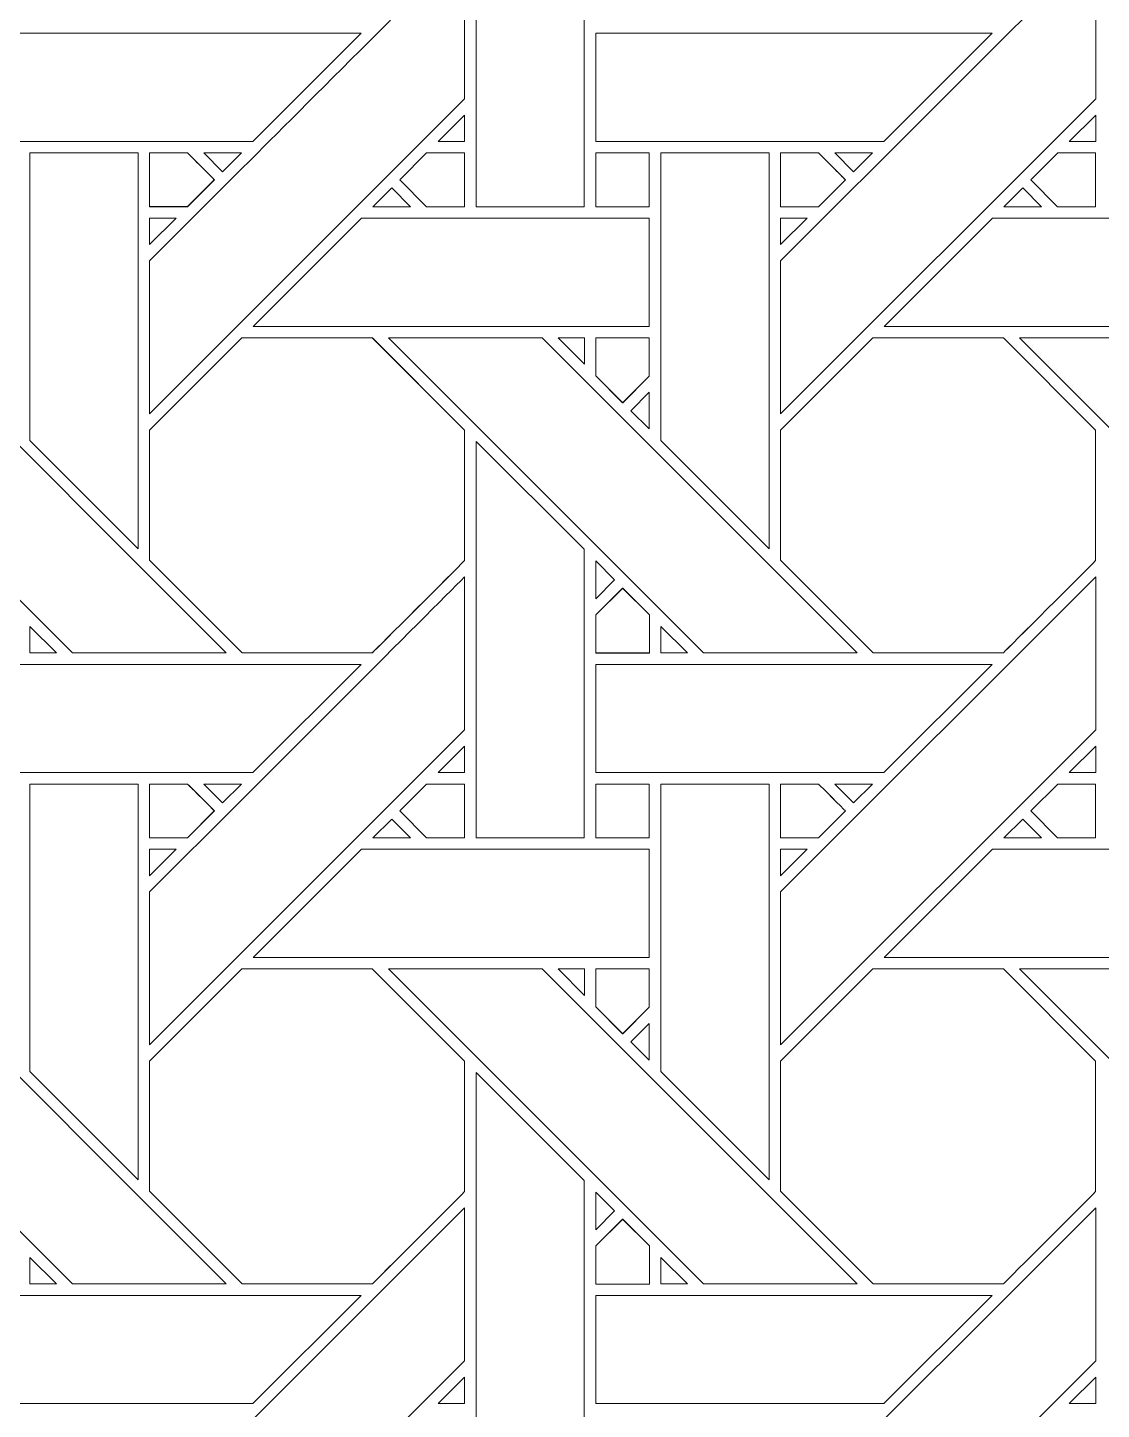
# Model space of a CAD drawing. Header units: inches. Extents: x 2.4 to 22.4, y -0.9 to 19.1.
# Drawn here: x 4.847 to 6.462, y 10.093 to 12.17 of the extents above; entities that cross this region are included whole.
import ezdxf

# ---------------------------------------------------------------- set-up
doc = ezdxf.new("R2010")
doc.units = ezdxf.units.IN
doc.header["$MEASUREMENT"] = 0
doc.layers.add('Design', color=7, linetype='Continuous', lineweight=0)

msp = doc.modelspace()

# ---------------------------------------------------------------- linework, layer by layer
at = {"layer": 'Design'}
for points, knots in [([(12.3829, 19.0948), (6.86, 19.0948), (2.3829, 14.6176), (2.3829, 9.0948), (2.3829, 3.5719), (6.86, -0.9052), (12.3829, -0.9052), (17.9057, -0.9052), (22.3829, 3.5719), (22.3829, 9.0948), (22.3829, 14.6176), (17.9057, 19.0948), (12.3829, 19.0948)], [0, 0, 0, 0, 1, 1, 1, 2, 2, 2, 3, 3, 3, 4, 4, 4, 4]), ([(12.3829, 17.972), (7.4801, 17.972), (3.5056, 13.9975), (3.5056, 9.0948), (3.5056, 4.192), (7.4801, 0.2175), (12.3829, 0.2175), (17.2856, 0.2175), (21.2601, 4.192), (21.2601, 9.0948), (21.2601, 13.9975), (17.2856, 17.972), (12.3829, 17.972)], [0, 0, 0, 0, 1, 1, 1, 2, 2, 2, 3, 3, 3, 4, 4, 4, 4]), ([(5.6841, 12.3343), (5.6841, 12.3343), (5.6841, 11.9006), (5.6841, 11.9006), (5.6841, 11.9006), (5.5214, 11.9006), (5.5214, 11.9006), (5.5214, 11.9006), (5.5214, 12.4964), (5.5214, 12.4964), (5.5214, 12.4964), (5.6841, 12.3343), (5.6841, 12.3343)], [0, 0, 0, 0, 1, 1, 1, 2, 2, 2, 3, 3, 3, 4, 4, 4, 4]), ([(5.1668, 11.9555), (5.2162, 12.0046), (5.4488, 12.2374), (5.5042, 12.2929), (5.5042, 12.2929), (5.5042, 12.0628), (5.5042, 12.0628), (5.5042, 12.0628), (5.0306, 11.5892), (5.0306, 11.5892), (5.0306, 11.5892), (5.0306, 11.8193), (5.0306, 11.8193), (5.0306, 11.8193), (5.1668, 11.9555), (5.1668, 11.9555)], [0, 0, 0, 0, 1, 1, 1, 2, 2, 2, 3, 3, 3, 4, 4, 4, 5, 5, 5, 5]), ([(5.9793, 11.8193), (5.9793, 11.8193), (6.453, 12.2929), (6.453, 12.2929), (6.453, 12.2929), (6.453, 12.0628), (6.453, 12.0628), (6.453, 12.0628), (5.9793, 11.5892), (5.9793, 11.5892), (5.9793, 11.5892), (5.9793, 11.8193), (5.9793, 11.8193)], [0, 0, 0, 0, 1, 1, 1, 2, 2, 2, 3, 3, 3, 4, 4, 4, 4]), ([(4.7527, 11.9986), (4.7527, 11.9986), (4.7527, 12.1613), (4.7527, 12.1613), (4.7527, 12.1613), (5.3484, 12.1613), (5.3484, 12.1613), (5.3484, 12.1613), (5.1857, 11.9986), (5.1857, 11.9986), (5.1857, 11.9986), (4.7527, 11.9986), (4.7527, 11.9986)], [0, 0, 0, 0, 1, 1, 1, 2, 2, 2, 3, 3, 3, 4, 4, 4, 4]), ([(5.7015, 11.9986), (5.7015, 11.9986), (5.7015, 12.1613), (5.7015, 12.1613), (5.7015, 12.1613), (6.2972, 12.1613), (6.2972, 12.1613), (6.2972, 12.1613), (6.1344, 11.9986), (6.1344, 11.9986), (6.1344, 11.9986), (5.7015, 11.9986), (5.7015, 11.9986)], [0, 0, 0, 0, 1, 1, 1, 2, 2, 2, 3, 3, 3, 4, 4, 4, 4]), ([(5.4645, 11.9987), (5.4645, 11.9987), (5.5042, 12.0384), (5.5042, 12.0384), (5.5042, 12.0384), (5.5042, 11.9987), (5.5042, 11.9987), (5.5042, 11.9987), (5.4645, 11.9987), (5.4645, 11.9987)], [0, 0, 0, 0, 1, 1, 1, 2, 2, 2, 3, 3, 3, 3]), ([(6.4132, 11.9987), (6.4132, 11.9987), (6.453, 12.0384), (6.453, 12.0384), (6.453, 12.0384), (6.453, 11.9987), (6.453, 11.9987), (6.453, 11.9987), (6.4132, 11.9987), (6.4132, 11.9987)], [0, 0, 0, 0, 1, 1, 1, 2, 2, 2, 3, 3, 3, 3]), ([(5.0134, 11.9814), (5.0134, 11.9814), (5.0134, 11.3863), (5.0134, 11.3863), (5.0134, 11.3863), (4.8505, 11.5492), (4.8505, 11.5492), (4.8505, 11.5492), (4.8505, 11.9814), (4.8505, 11.9814), (4.8505, 11.9814), (5.0134, 11.9814), (5.0134, 11.9814)], [0, 0, 0, 0, 1, 1, 1, 2, 2, 2, 3, 3, 3, 4, 4, 4, 4]), ([(5.0875, 11.9814), (5.0926, 11.9763), (5.1234, 11.9455), (5.1278, 11.9411), (5.1278, 11.9411), (5.0874, 11.9007), (5.0874, 11.9007), (5.0874, 11.9007), (5.0304, 11.9007), (5.0304, 11.9007), (5.0304, 11.9007), (5.0304, 11.9814), (5.0304, 11.9814), (5.0304, 11.9814), (5.0875, 11.9814), (5.0875, 11.9814)], [0, 0, 0, 0, 1, 1, 1, 2, 2, 2, 3, 3, 3, 4, 4, 4, 5, 5, 5, 5]), ([(5.1121, 11.9569), (5.1121, 11.9569), (5.128, 11.941), (5.128, 11.941), (5.128, 11.941), (5.0875, 11.9006), (5.0875, 11.9006), (5.0875, 11.9006), (5.0306, 11.9006), (5.0306, 11.9006), (5.0306, 11.9006), (5.0306, 11.9814), (5.0306, 11.9814), (5.0306, 11.9814), (5.0876, 11.9814), (5.0876, 11.9814), (5.093, 11.976), (5.1029, 11.9662), (5.1121, 11.9569)], [0, 0, 0, 0, 1, 1, 1, 2, 2, 2, 3, 3, 3, 4, 4, 4, 5, 5, 5, 6, 6, 6, 6]), ([(5.112, 11.9814), (5.112, 11.9814), (5.1685, 11.9814), (5.1685, 11.9814), (5.1685, 11.9814), (5.1402, 11.9532), (5.1402, 11.9532), (5.1402, 11.9532), (5.112, 11.9814), (5.112, 11.9814)], [0, 0, 0, 0, 1, 1, 1, 2, 2, 2, 3, 3, 3, 3]), ([(5.5042, 11.9006), (5.5042, 11.9006), (5.4471, 11.9006), (5.4471, 11.9006), (5.4471, 11.9006), (5.4066, 11.941), (5.4066, 11.941), (5.4066, 11.941), (5.4471, 11.9814), (5.4471, 11.9814), (5.4471, 11.9814), (5.5042, 11.9814), (5.5042, 11.9814), (5.5042, 11.9814), (5.5042, 11.9006), (5.5042, 11.9006)], [0, 0, 0, 0, 1, 1, 1, 2, 2, 2, 3, 3, 3, 4, 4, 4, 5, 5, 5, 5]), ([(5.4068, 11.941), (5.4068, 11.941), (5.4471, 11.9814), (5.4471, 11.9814), (5.4471, 11.9814), (5.5042, 11.9814), (5.5042, 11.9814), (5.5042, 11.9814), (5.5042, 11.9006), (5.5042, 11.9006), (5.5042, 11.9006), (5.4471, 11.9006), (5.4471, 11.9006), (5.4471, 11.9006), (5.4068, 11.941), (5.4068, 11.941)], [0, 0, 0, 0, 1, 1, 1, 2, 2, 2, 3, 3, 3, 4, 4, 4, 5, 5, 5, 5]), ([(5.7816, 11.9814), (5.7816, 11.9814), (5.7816, 11.9006), (5.7816, 11.9006), (5.7816, 11.9006), (5.7013, 11.9006), (5.7013, 11.9006), (5.7013, 11.9006), (5.7013, 11.9814), (5.7013, 11.9814), (5.7013, 11.9814), (5.7816, 11.9814), (5.7816, 11.9814)], [0, 0, 0, 0, 1, 1, 1, 2, 2, 2, 3, 3, 3, 4, 4, 4, 4]), ([(5.7817, 11.9814), (5.7817, 11.9814), (5.7817, 11.9006), (5.7817, 11.9006), (5.7817, 11.9006), (5.7015, 11.9006), (5.7015, 11.9006), (5.7015, 11.9006), (5.7015, 11.9814), (5.7015, 11.9814), (5.7015, 11.9814), (5.7817, 11.9814), (5.7817, 11.9814)], [0, 0, 0, 0, 1, 1, 1, 2, 2, 2, 3, 3, 3, 4, 4, 4, 4]), ([(5.9622, 11.9814), (5.9622, 11.9814), (5.9622, 11.3863), (5.9622, 11.3863), (5.9622, 11.3863), (5.7992, 11.5492), (5.7992, 11.5492), (5.7992, 11.5492), (5.7992, 11.9814), (5.7992, 11.9814), (5.7992, 11.9814), (5.9622, 11.9814), (5.9622, 11.9814)], [0, 0, 0, 0, 1, 1, 1, 2, 2, 2, 3, 3, 3, 4, 4, 4, 4]), ([(5.9792, 11.9006), (5.9792, 11.9006), (5.9792, 11.9814), (5.9792, 11.9814), (5.9792, 11.9814), (6.0363, 11.9814), (6.0363, 11.9814), (6.0414, 11.9763), (6.0722, 11.9455), (6.0766, 11.9411), (6.0766, 11.9411), (6.0362, 11.9006), (6.0362, 11.9006), (6.0362, 11.9006), (5.9792, 11.9006), (5.9792, 11.9006)], [0, 0, 0, 0, 1, 1, 1, 2, 2, 2, 3, 3, 3, 4, 4, 4, 5, 5, 5, 5]), ([(6.0613, 11.9564), (6.0671, 11.9506), (6.0726, 11.9451), (6.0766, 11.9411), (6.0766, 11.9411), (6.0362, 11.9006), (6.0362, 11.9006), (6.0362, 11.9006), (5.9792, 11.9006), (5.9792, 11.9006), (5.9792, 11.9006), (5.9792, 11.9814), (5.9792, 11.9814), (5.9792, 11.9814), (6.0363, 11.9814), (6.0363, 11.9814), (6.0418, 11.976), (6.0519, 11.9659), (6.0613, 11.9564)], [0, 0, 0, 0, 1, 1, 1, 2, 2, 2, 3, 3, 3, 4, 4, 4, 5, 5, 5, 6, 6, 6, 6]), ([(6.0607, 11.9814), (6.0607, 11.9814), (6.1172, 11.9814), (6.1172, 11.9814), (6.1172, 11.9814), (6.0889, 11.9532), (6.0889, 11.9532), (6.0889, 11.9532), (6.0607, 11.9814), (6.0607, 11.9814)], [0, 0, 0, 0, 1, 1, 1, 2, 2, 2, 3, 3, 3, 3]), ([(6.3958, 11.9006), (6.3958, 11.9006), (6.3554, 11.941), (6.3554, 11.941), (6.3554, 11.941), (6.3959, 11.9814), (6.3959, 11.9814), (6.3959, 11.9814), (6.4529, 11.9814), (6.4529, 11.9814), (6.4529, 11.9814), (6.4529, 11.9006), (6.4529, 11.9006), (6.4529, 11.9006), (6.3958, 11.9006), (6.3958, 11.9006)], [0, 0, 0, 0, 1, 1, 1, 2, 2, 2, 3, 3, 3, 4, 4, 4, 5, 5, 5, 5]), ([(6.3554, 11.941), (6.3554, 11.941), (6.3959, 11.9814), (6.3959, 11.9814), (6.3959, 11.9814), (6.4529, 11.9814), (6.4529, 11.9814), (6.4529, 11.9814), (6.4529, 11.9006), (6.4529, 11.9006), (6.4529, 11.9006), (6.3958, 11.9006), (6.3958, 11.9006), (6.3958, 11.9006), (6.3554, 11.941), (6.3554, 11.941)], [0, 0, 0, 0, 1, 1, 1, 2, 2, 2, 3, 3, 3, 4, 4, 4, 5, 5, 5, 5]), ([(5.4229, 11.9006), (5.4229, 11.9006), (5.3664, 11.9006), (5.3664, 11.9006), (5.3664, 11.9006), (5.3947, 11.9289), (5.3947, 11.9289), (5.3947, 11.9289), (5.4229, 11.9006), (5.4229, 11.9006)], [0, 0, 0, 0, 1, 1, 1, 2, 2, 2, 3, 3, 3, 3]), ([(6.3716, 11.9006), (6.3716, 11.9006), (6.3151, 11.9006), (6.3151, 11.9006), (6.3151, 11.9006), (6.3434, 11.9289), (6.3434, 11.9289), (6.3434, 11.9289), (6.3716, 11.9006), (6.3716, 11.9006)], [0, 0, 0, 0, 1, 1, 1, 2, 2, 2, 3, 3, 3, 3]), ([(5.0704, 11.8835), (5.0704, 11.8835), (5.0306, 11.8436), (5.0306, 11.8436), (5.0306, 11.8436), (5.0306, 11.8835), (5.0306, 11.8835), (5.0306, 11.8835), (5.0704, 11.8835), (5.0704, 11.8835)], [0, 0, 0, 0, 1, 1, 1, 2, 2, 2, 3, 3, 3, 3]), ([(5.3493, 11.8835), (5.3493, 11.8835), (5.7817, 11.8835), (5.7817, 11.8835), (5.7817, 11.8835), (5.7817, 11.7206), (5.7817, 11.7206), (5.7817, 11.7206), (5.1864, 11.7206), (5.1864, 11.7206), (5.1864, 11.7206), (5.3493, 11.8835), (5.3493, 11.8835)], [0, 0, 0, 0, 1, 1, 1, 2, 2, 2, 3, 3, 3, 4, 4, 4, 4]), ([(6.0191, 11.8835), (6.0191, 11.8835), (5.9793, 11.8436), (5.9793, 11.8436), (5.9793, 11.8436), (5.9793, 11.8835), (5.9793, 11.8835), (5.9793, 11.8835), (6.0191, 11.8835), (6.0191, 11.8835)], [0, 0, 0, 0, 1, 1, 1, 2, 2, 2, 3, 3, 3, 3]), ([(6.298, 11.8835), (6.298, 11.8835), (6.7304, 11.8835), (6.7304, 11.8835), (6.7304, 11.8835), (6.7304, 11.7206), (6.7304, 11.7206), (6.7304, 11.7206), (6.1351, 11.7206), (6.1351, 11.7206), (6.1351, 11.7206), (6.298, 11.8835), (6.298, 11.8835)], [0, 0, 0, 0, 1, 1, 1, 2, 2, 2, 3, 3, 3, 4, 4, 4, 4]), ([(4.6719, 11.7035), (4.6719, 11.7035), (5.1456, 11.2299), (5.1456, 11.2299), (5.1456, 11.2299), (4.9146, 11.2299), (4.9146, 11.2299), (4.9146, 11.2299), (4.441, 11.7035), (4.441, 11.7035), (4.441, 11.7035), (4.6719, 11.7035), (4.6719, 11.7035)], [0, 0, 0, 0, 1, 1, 1, 2, 2, 2, 3, 3, 3, 4, 4, 4, 4]), ([(5.1691, 11.7035), (5.1691, 11.7035), (5.3654, 11.7035), (5.3654, 11.7035), (5.3654, 11.7035), (5.5041, 11.5648), (5.5041, 11.5648), (5.5041, 11.5648), (5.5041, 11.3686), (5.5041, 11.3686), (5.4863, 11.3506), (5.3744, 11.2389), (5.3654, 11.2299), (5.3654, 11.2299), (5.1697, 11.2299), (5.1697, 11.2299), (5.1697, 11.2299), (5.0304, 11.3692), (5.0304, 11.3692), (5.0304, 11.3692), (5.0304, 11.5648), (5.0304, 11.5648), (5.0304, 11.5648), (5.1691, 11.7035), (5.1691, 11.7035)], [0, 0, 0, 0, 1, 1, 1, 2, 2, 2, 3, 3, 3, 4, 4, 4, 5, 5, 5, 6, 6, 6, 7, 7, 7, 8, 8, 8, 8]), ([(5.0306, 11.5648), (5.0306, 11.5648), (5.1693, 11.7035), (5.1693, 11.7035), (5.1693, 11.7035), (5.3655, 11.7035), (5.3655, 11.7035), (5.3655, 11.7035), (5.5041, 11.5648), (5.5041, 11.5648), (5.5041, 11.5648), (5.5041, 11.3686), (5.5041, 11.3686), (5.4862, 11.3504), (5.3744, 11.2387), (5.3655, 11.2299), (5.3655, 11.2299), (5.1698, 11.2299), (5.1698, 11.2299), (5.1698, 11.2299), (5.0306, 11.3691), (5.0306, 11.3691), (5.0306, 11.3691), (5.0306, 11.5648), (5.0306, 11.5648)], [0, 0, 0, 0, 1, 1, 1, 2, 2, 2, 3, 3, 3, 4, 4, 4, 5, 5, 5, 6, 6, 6, 7, 7, 7, 8, 8, 8, 8]), ([(5.6207, 11.7035), (5.6207, 11.7035), (6.0943, 11.2299), (6.0943, 11.2299), (6.0943, 11.2299), (5.8633, 11.2299), (5.8633, 11.2299), (5.8633, 11.2299), (5.3897, 11.7035), (5.3897, 11.7035), (5.3897, 11.7035), (5.6207, 11.7035), (5.6207, 11.7035)], [0, 0, 0, 0, 1, 1, 1, 2, 2, 2, 3, 3, 3, 4, 4, 4, 4]), ([(5.6842, 11.7035), (5.6842, 11.7035), (5.6842, 11.6637), (5.6842, 11.6637), (5.6842, 11.6637), (5.6448, 11.7035), (5.6448, 11.7035), (5.6448, 11.7035), (5.6842, 11.7035), (5.6842, 11.7035)], [0, 0, 0, 0, 1, 1, 1, 2, 2, 2, 3, 3, 3, 3]), ([(5.7816, 11.7035), (5.7816, 11.7035), (5.7816, 11.6459), (5.7816, 11.6459), (5.7816, 11.6459), (5.7416, 11.606), (5.7416, 11.606), (5.7416, 11.606), (5.7013, 11.6463), (5.7013, 11.6463), (5.7013, 11.6463), (5.7013, 11.7035), (5.7013, 11.7035), (5.7013, 11.7035), (5.7816, 11.7035), (5.7816, 11.7035)], [0, 0, 0, 0, 1, 1, 1, 2, 2, 2, 3, 3, 3, 4, 4, 4, 5, 5, 5, 5]), ([(5.7418, 11.606), (5.7418, 11.606), (5.7013, 11.6463), (5.7013, 11.6463), (5.7013, 11.6463), (5.7013, 11.7035), (5.7013, 11.7035), (5.7013, 11.7035), (5.7816, 11.7035), (5.7816, 11.7035), (5.7816, 11.7035), (5.7816, 11.6459), (5.7816, 11.6459), (5.7816, 11.6459), (5.7418, 11.606), (5.7418, 11.606)], [0, 0, 0, 0, 1, 1, 1, 2, 2, 2, 3, 3, 3, 4, 4, 4, 5, 5, 5, 5]), ([(6.3142, 11.2299), (6.3142, 11.2299), (6.1185, 11.2299), (6.1185, 11.2299), (6.1185, 11.2299), (5.9792, 11.3691), (5.9792, 11.3691), (5.9792, 11.3691), (5.9792, 11.5648), (5.9792, 11.5648), (5.9792, 11.5648), (6.1179, 11.7035), (6.1179, 11.7035), (6.1179, 11.7035), (6.3142, 11.7035), (6.3142, 11.7035), (6.3142, 11.7035), (6.4529, 11.5648), (6.4529, 11.5648), (6.4529, 11.5648), (6.4529, 11.3686), (6.4529, 11.3686), (6.4351, 11.3507), (6.3232, 11.2389), (6.3142, 11.2299)], [0, 0, 0, 0, 1, 1, 1, 2, 2, 2, 3, 3, 3, 4, 4, 4, 5, 5, 5, 6, 6, 6, 7, 7, 7, 8, 8, 8, 8]), ([(5.9792, 11.5648), (5.9792, 11.5648), (6.1179, 11.7035), (6.1179, 11.7035), (6.1179, 11.7035), (6.3142, 11.7035), (6.3142, 11.7035), (6.3142, 11.7035), (6.4529, 11.5648), (6.4529, 11.5648), (6.4529, 11.5648), (6.4529, 11.3686), (6.4529, 11.3686), (6.435, 11.3506), (6.3231, 11.2388), (6.3142, 11.2299), (6.3142, 11.2299), (6.1185, 11.2299), (6.1185, 11.2299), (6.1185, 11.2299), (5.9792, 11.3691), (5.9792, 11.3691), (5.9792, 11.3691), (5.9792, 11.5648), (5.9792, 11.5648)], [0, 0, 0, 0, 1, 1, 1, 2, 2, 2, 3, 3, 3, 4, 4, 4, 5, 5, 5, 6, 6, 6, 7, 7, 7, 8, 8, 8, 8]), ([(6.5694, 11.7035), (6.5694, 11.7035), (7.043, 11.2299), (7.043, 11.2299), (7.043, 11.2299), (6.812, 11.2299), (6.812, 11.2299), (6.812, 11.2299), (6.3385, 11.7035), (6.3385, 11.7035), (6.3385, 11.7035), (6.5694, 11.7035), (6.5694, 11.7035)], [0, 0, 0, 0, 1, 1, 1, 2, 2, 2, 3, 3, 3, 4, 4, 4, 4]), ([(5.7817, 11.6217), (5.7817, 11.6217), (5.7817, 11.5665), (5.7817, 11.5665), (5.7817, 11.5665), (5.7539, 11.5939), (5.7539, 11.5939), (5.7539, 11.5939), (5.7817, 11.6217), (5.7817, 11.6217)], [0, 0, 0, 0, 1, 1, 1, 2, 2, 2, 3, 3, 3, 3]), ([(5.5214, 10.9519), (5.5214, 10.9519), (5.5214, 11.5477), (5.5214, 11.5477), (5.5214, 11.5477), (5.6841, 11.3856), (5.6841, 11.3856), (5.6841, 11.3856), (5.6841, 10.9519), (5.6841, 10.9519), (5.6841, 10.9519), (5.5214, 10.9519), (5.5214, 10.9519)], [0, 0, 0, 0, 1, 1, 1, 2, 2, 2, 3, 3, 3, 4, 4, 4, 4]), ([(5.7015, 11.3113), (5.7015, 11.3113), (5.7015, 11.3681), (5.7015, 11.3681), (5.7015, 11.3681), (5.7296, 11.3395), (5.7296, 11.3395), (5.7296, 11.3395), (5.7015, 11.3113), (5.7015, 11.3113)], [0, 0, 0, 0, 1, 1, 1, 2, 2, 2, 3, 3, 3, 3]), ([(5.1661, 11.006), (5.2074, 11.0472), (5.4477, 11.2876), (5.5042, 11.3441), (5.5042, 11.3441), (5.5042, 11.1141), (5.5042, 11.1141), (5.5042, 11.1141), (5.0306, 10.6404), (5.0306, 10.6404), (5.0306, 10.6404), (5.0306, 10.8705), (5.0306, 10.8705), (5.0306, 10.8705), (5.1661, 11.006), (5.1661, 11.006)], [0, 0, 0, 0, 1, 1, 1, 2, 2, 2, 3, 3, 3, 4, 4, 4, 5, 5, 5, 5]), ([(6.453, 11.1141), (6.453, 11.1141), (5.9793, 10.6404), (5.9793, 10.6404), (5.9793, 10.6404), (5.9793, 10.8705), (5.9793, 10.8705), (5.9793, 10.8705), (6.453, 11.3441), (6.453, 11.3441), (6.453, 11.3441), (6.453, 11.1141), (6.453, 11.1141)], [0, 0, 0, 0, 1, 1, 1, 2, 2, 2, 3, 3, 3, 4, 4, 4, 4]), ([(5.7416, 11.3273), (5.7416, 11.3273), (5.782, 11.287), (5.782, 11.287), (5.782, 11.287), (5.782, 11.2297), (5.782, 11.2297), (5.782, 11.2297), (5.7013, 11.2297), (5.7013, 11.2297), (5.7013, 11.2297), (5.7013, 11.287), (5.7013, 11.287), (5.7013, 11.287), (5.7416, 11.3273), (5.7416, 11.3273)], [0, 0, 0, 0, 1, 1, 1, 2, 2, 2, 3, 3, 3, 4, 4, 4, 5, 5, 5, 5]), ([(5.7418, 11.3273), (5.7418, 11.3273), (5.7821, 11.2869), (5.7821, 11.2869), (5.7821, 11.2869), (5.7821, 11.2296), (5.7821, 11.2296), (5.7821, 11.2296), (5.7015, 11.2296), (5.7015, 11.2296), (5.7015, 11.2296), (5.7015, 11.2869), (5.7015, 11.2869), (5.7015, 11.2869), (5.7418, 11.3273), (5.7418, 11.3273)], [0, 0, 0, 0, 1, 1, 1, 2, 2, 2, 3, 3, 3, 4, 4, 4, 5, 5, 5, 5]), ([(4.8506, 11.2299), (4.8506, 11.2299), (4.8506, 11.2697), (4.8506, 11.2697), (4.8506, 11.2697), (4.8904, 11.2299), (4.8904, 11.2299), (4.8904, 11.2299), (4.8506, 11.2299), (4.8506, 11.2299)], [0, 0, 0, 0, 1, 1, 1, 2, 2, 2, 3, 3, 3, 3]), ([(5.7994, 11.2299), (5.7994, 11.2299), (5.7994, 11.2697), (5.7994, 11.2697), (5.7994, 11.2697), (5.8391, 11.2299), (5.8391, 11.2299), (5.8391, 11.2299), (5.7994, 11.2299), (5.7994, 11.2299)], [0, 0, 0, 0, 1, 1, 1, 2, 2, 2, 3, 3, 3, 3]), ([(5.3484, 11.2126), (5.3484, 11.2126), (5.1857, 11.0499), (5.1857, 11.0499), (5.1857, 11.0499), (4.7527, 11.0499), (4.7527, 11.0499), (4.7527, 11.0499), (4.7527, 11.2126), (4.7527, 11.2126), (4.7527, 11.2126), (5.3484, 11.2126), (5.3484, 11.2126)], [0, 0, 0, 0, 1, 1, 1, 2, 2, 2, 3, 3, 3, 4, 4, 4, 4]), ([(6.2972, 11.2126), (6.2972, 11.2126), (6.1344, 11.0499), (6.1344, 11.0499), (6.1344, 11.0499), (5.7015, 11.0499), (5.7015, 11.0499), (5.7015, 11.0499), (5.7015, 11.2126), (5.7015, 11.2126), (5.7015, 11.2126), (6.2972, 11.2126), (6.2972, 11.2126)], [0, 0, 0, 0, 1, 1, 1, 2, 2, 2, 3, 3, 3, 4, 4, 4, 4]), ([(5.4645, 11.0499), (5.4645, 11.0499), (5.5042, 11.0897), (5.5042, 11.0897), (5.5042, 11.0897), (5.5042, 11.0499), (5.5042, 11.0499), (5.5042, 11.0499), (5.4645, 11.0499), (5.4645, 11.0499)], [0, 0, 0, 0, 1, 1, 1, 2, 2, 2, 3, 3, 3, 3]), ([(6.4132, 11.0499), (6.4132, 11.0499), (6.453, 11.0897), (6.453, 11.0897), (6.453, 11.0897), (6.453, 11.0499), (6.453, 11.0499), (6.453, 11.0499), (6.4132, 11.0499), (6.4132, 11.0499)], [0, 0, 0, 0, 1, 1, 1, 2, 2, 2, 3, 3, 3, 3]), ([(5.0134, 11.0326), (5.0134, 11.0326), (5.0134, 10.4375), (5.0134, 10.4375), (5.0134, 10.4375), (4.8505, 10.6004), (4.8505, 10.6004), (4.8505, 10.6004), (4.8505, 11.0326), (4.8505, 11.0326), (4.8505, 11.0326), (5.0134, 11.0326), (5.0134, 11.0326)], [0, 0, 0, 0, 1, 1, 1, 2, 2, 2, 3, 3, 3, 4, 4, 4, 4]), ([(5.0875, 11.0327), (5.0926, 11.0276), (5.1234, 10.9968), (5.1278, 10.9923), (5.1278, 10.9923), (5.0874, 10.9519), (5.0874, 10.9519), (5.0874, 10.9519), (5.0304, 10.9519), (5.0304, 10.9519), (5.0304, 10.9519), (5.0304, 11.0327), (5.0304, 11.0327), (5.0304, 11.0327), (5.0875, 11.0327), (5.0875, 11.0327)], [0, 0, 0, 0, 1, 1, 1, 2, 2, 2, 3, 3, 3, 4, 4, 4, 5, 5, 5, 5]), ([(5.1121, 11.0082), (5.1121, 11.0082), (5.128, 10.9923), (5.128, 10.9923), (5.128, 10.9923), (5.0876, 10.9519), (5.0876, 10.9519), (5.0876, 10.9519), (5.0306, 10.9519), (5.0306, 10.9519), (5.0306, 10.9519), (5.0306, 11.0326), (5.0306, 11.0326), (5.0306, 11.0326), (5.0876, 11.0326), (5.0876, 11.0326), (5.093, 11.0273), (5.1028, 11.0175), (5.1121, 11.0082)], [0, 0, 0, 0, 1, 1, 1, 2, 2, 2, 3, 3, 3, 4, 4, 4, 5, 5, 5, 6, 6, 6, 6]), ([(5.112, 11.0326), (5.112, 11.0326), (5.1685, 11.0326), (5.1685, 11.0326), (5.1685, 11.0326), (5.1402, 11.0045), (5.1402, 11.0045), (5.1402, 11.0045), (5.112, 11.0326), (5.112, 11.0326)], [0, 0, 0, 0, 1, 1, 1, 2, 2, 2, 3, 3, 3, 3]), ([(5.4471, 10.9519), (5.4471, 10.9519), (5.4066, 10.9923), (5.4066, 10.9923), (5.4066, 10.9923), (5.4471, 11.0327), (5.4471, 11.0327), (5.4471, 11.0327), (5.5042, 11.0327), (5.5042, 11.0327), (5.5042, 11.0327), (5.5042, 10.9519), (5.5042, 10.9519), (5.5042, 10.9519), (5.4471, 10.9519), (5.4471, 10.9519)], [0, 0, 0, 0, 1, 1, 1, 2, 2, 2, 3, 3, 3, 4, 4, 4, 5, 5, 5, 5]), ([(5.5042, 11.0327), (5.5042, 11.0327), (5.5042, 10.9519), (5.5042, 10.9519), (5.5042, 10.9519), (5.4471, 10.9519), (5.4471, 10.9519), (5.4471, 10.9519), (5.4068, 10.9922), (5.4068, 10.9922), (5.4068, 10.9922), (5.4471, 11.0327), (5.4471, 11.0327), (5.4471, 11.0327), (5.5042, 11.0327), (5.5042, 11.0327)], [0, 0, 0, 0, 1, 1, 1, 2, 2, 2, 3, 3, 3, 4, 4, 4, 5, 5, 5, 5]), ([(5.7014, 10.9519), (5.7014, 10.9519), (5.7014, 11.0327), (5.7014, 11.0327), (5.7014, 11.0327), (5.7816, 11.0327), (5.7816, 11.0327), (5.7816, 11.0327), (5.7816, 10.9519), (5.7816, 10.9519), (5.7816, 10.9519), (5.7014, 10.9519), (5.7014, 10.9519)], [0, 0, 0, 0, 1, 1, 1, 2, 2, 2, 3, 3, 3, 4, 4, 4, 4]), ([(5.7816, 11.0327), (5.7816, 11.0327), (5.7816, 10.9519), (5.7816, 10.9519), (5.7816, 10.9519), (5.7014, 10.9519), (5.7014, 10.9519), (5.7014, 10.9519), (5.7014, 11.0327), (5.7014, 11.0327), (5.7014, 11.0327), (5.7816, 11.0327), (5.7816, 11.0327)], [0, 0, 0, 0, 1, 1, 1, 2, 2, 2, 3, 3, 3, 4, 4, 4, 4]), ([(5.9622, 11.0326), (5.9622, 11.0326), (5.9622, 10.4375), (5.9622, 10.4375), (5.9622, 10.4375), (5.7992, 10.6004), (5.7992, 10.6004), (5.7992, 10.6004), (5.7992, 11.0326), (5.7992, 11.0326), (5.7992, 11.0326), (5.9622, 11.0326), (5.9622, 11.0326)], [0, 0, 0, 0, 1, 1, 1, 2, 2, 2, 3, 3, 3, 4, 4, 4, 4]), ([(5.9792, 10.9519), (5.9792, 10.9519), (5.9792, 11.0327), (5.9792, 11.0327), (5.9792, 11.0327), (6.0363, 11.0327), (6.0363, 11.0327), (6.0414, 11.0276), (6.0722, 10.9967), (6.0766, 10.9923), (6.0766, 10.9923), (6.0362, 10.9519), (6.0362, 10.9519), (6.0362, 10.9519), (5.9792, 10.9519), (5.9792, 10.9519)], [0, 0, 0, 0, 1, 1, 1, 2, 2, 2, 3, 3, 3, 4, 4, 4, 5, 5, 5, 5]), ([(6.0766, 10.9923), (6.0766, 10.9923), (6.0362, 10.9519), (6.0362, 10.9519), (6.0362, 10.9519), (5.9792, 10.9519), (5.9792, 10.9519), (5.9792, 10.9519), (5.9792, 11.0327), (5.9792, 11.0327), (5.9792, 11.0327), (6.0363, 11.0327), (6.0363, 11.0327), (6.0416, 11.0274), (6.0724, 10.9966), (6.0766, 10.9923)], [0, 0, 0, 0, 1, 1, 1, 2, 2, 2, 3, 3, 3, 4, 4, 4, 5, 5, 5, 5]), ([(6.0889, 11.0045), (6.0889, 11.0045), (6.0607, 11.0326), (6.0607, 11.0326), (6.0607, 11.0326), (6.1172, 11.0326), (6.1172, 11.0326), (6.1172, 11.0326), (6.0889, 11.0045), (6.0889, 11.0045)], [0, 0, 0, 0, 1, 1, 1, 2, 2, 2, 3, 3, 3, 3]), ([(6.3958, 10.9519), (6.3958, 10.9519), (6.3554, 10.9923), (6.3554, 10.9923), (6.3554, 10.9923), (6.3959, 11.0327), (6.3959, 11.0327), (6.3959, 11.0327), (6.4529, 11.0327), (6.4529, 11.0327), (6.4529, 11.0327), (6.4529, 10.9519), (6.4529, 10.9519), (6.4529, 10.9519), (6.3958, 10.9519), (6.3958, 10.9519)], [0, 0, 0, 0, 1, 1, 1, 2, 2, 2, 3, 3, 3, 4, 4, 4, 5, 5, 5, 5]), ([(6.4529, 11.0327), (6.4529, 11.0327), (6.4529, 10.9519), (6.4529, 10.9519), (6.4529, 10.9519), (6.3958, 10.9519), (6.3958, 10.9519), (6.3958, 10.9519), (6.3554, 10.9923), (6.3554, 10.9923), (6.3554, 10.9923), (6.3959, 11.0327), (6.3959, 11.0327), (6.3959, 11.0327), (6.4529, 11.0327), (6.4529, 11.0327)], [0, 0, 0, 0, 1, 1, 1, 2, 2, 2, 3, 3, 3, 4, 4, 4, 5, 5, 5, 5]), ([(5.4229, 10.9519), (5.4229, 10.9519), (5.3664, 10.9519), (5.3664, 10.9519), (5.3664, 10.9519), (5.3947, 10.9801), (5.3947, 10.9801), (5.3947, 10.9801), (5.4229, 10.9519), (5.4229, 10.9519)], [0, 0, 0, 0, 1, 1, 1, 2, 2, 2, 3, 3, 3, 3]), ([(6.3716, 10.9519), (6.3716, 10.9519), (6.3151, 10.9519), (6.3151, 10.9519), (6.3151, 10.9519), (6.3434, 10.9801), (6.3434, 10.9801), (6.3434, 10.9801), (6.3716, 10.9519), (6.3716, 10.9519)], [0, 0, 0, 0, 1, 1, 1, 2, 2, 2, 3, 3, 3, 3]), ([(5.0704, 10.9347), (5.0704, 10.9347), (5.0306, 10.8949), (5.0306, 10.8949), (5.0306, 10.8949), (5.0306, 10.9347), (5.0306, 10.9347), (5.0306, 10.9347), (5.0704, 10.9347), (5.0704, 10.9347)], [0, 0, 0, 0, 1, 1, 1, 2, 2, 2, 3, 3, 3, 3]), ([(5.7817, 10.9347), (5.7817, 10.9347), (5.7817, 10.7719), (5.7817, 10.7719), (5.7817, 10.7719), (5.1864, 10.7719), (5.1864, 10.7719), (5.1864, 10.7719), (5.3493, 10.9347), (5.3493, 10.9347), (5.3493, 10.9347), (5.7817, 10.9347), (5.7817, 10.9347)], [0, 0, 0, 0, 1, 1, 1, 2, 2, 2, 3, 3, 3, 4, 4, 4, 4]), ([(5.9793, 10.8949), (5.9793, 10.8949), (5.9793, 10.9347), (5.9793, 10.9347), (5.9793, 10.9347), (6.0191, 10.9347), (6.0191, 10.9347), (6.0191, 10.9347), (5.9793, 10.8949), (5.9793, 10.8949)], [0, 0, 0, 0, 1, 1, 1, 2, 2, 2, 3, 3, 3, 3]), ([(6.7304, 10.9347), (6.7304, 10.9347), (6.7304, 10.7719), (6.7304, 10.7719), (6.7304, 10.7719), (6.1351, 10.7719), (6.1351, 10.7719), (6.1351, 10.7719), (6.298, 10.9347), (6.298, 10.9347), (6.298, 10.9347), (6.7304, 10.9347), (6.7304, 10.9347)], [0, 0, 0, 0, 1, 1, 1, 2, 2, 2, 3, 3, 3, 4, 4, 4, 4]), ([(4.6719, 10.7548), (4.6719, 10.7548), (5.1456, 10.2811), (5.1456, 10.2811), (5.1456, 10.2811), (4.9146, 10.2811), (4.9146, 10.2811), (4.9146, 10.2811), (4.441, 10.7548), (4.441, 10.7548), (4.441, 10.7548), (4.6719, 10.7548), (4.6719, 10.7548)], [0, 0, 0, 0, 1, 1, 1, 2, 2, 2, 3, 3, 3, 4, 4, 4, 4]), ([(5.1692, 10.7548), (5.1692, 10.7548), (5.3654, 10.7548), (5.3654, 10.7548), (5.3654, 10.7548), (5.5042, 10.6161), (5.5042, 10.6161), (5.5042, 10.6161), (5.5042, 10.4199), (5.5042, 10.4199), (5.4864, 10.4019), (5.3744, 10.2902), (5.3655, 10.2812), (5.3655, 10.2812), (5.1698, 10.2812), (5.1698, 10.2812), (5.1698, 10.2812), (5.0304, 10.4204), (5.0304, 10.4204), (5.0304, 10.4204), (5.0304, 10.6161), (5.0304, 10.6161), (5.0304, 10.6161), (5.1692, 10.7548), (5.1692, 10.7548)], [0, 0, 0, 0, 1, 1, 1, 2, 2, 2, 3, 3, 3, 4, 4, 4, 5, 5, 5, 6, 6, 6, 7, 7, 7, 8, 8, 8, 8]), ([(5.1692, 10.7548), (5.1692, 10.7548), (5.3654, 10.7548), (5.3654, 10.7548), (5.3654, 10.7548), (5.5042, 10.6161), (5.5042, 10.6161), (5.5042, 10.6161), (5.5042, 10.4199), (5.5042, 10.4199), (5.4861, 10.4016), (5.3742, 10.2899), (5.3655, 10.2812), (5.3655, 10.2812), (5.1698, 10.2812), (5.1698, 10.2812), (5.1698, 10.2812), (5.0306, 10.4204), (5.0306, 10.4204), (5.0306, 10.4204), (5.0306, 10.6161), (5.0306, 10.6161), (5.0306, 10.6161), (5.1692, 10.7548), (5.1692, 10.7548)], [0, 0, 0, 0, 1, 1, 1, 2, 2, 2, 3, 3, 3, 4, 4, 4, 5, 5, 5, 6, 6, 6, 7, 7, 7, 8, 8, 8, 8]), ([(5.6207, 10.7548), (5.6207, 10.7548), (6.0943, 10.2811), (6.0943, 10.2811), (6.0943, 10.2811), (5.8633, 10.2811), (5.8633, 10.2811), (5.8633, 10.2811), (5.3897, 10.7548), (5.3897, 10.7548), (5.3897, 10.7548), (5.6207, 10.7548), (5.6207, 10.7548)], [0, 0, 0, 0, 1, 1, 1, 2, 2, 2, 3, 3, 3, 4, 4, 4, 4]), ([(5.6842, 10.7548), (5.6842, 10.7548), (5.6842, 10.715), (5.6842, 10.715), (5.6842, 10.715), (5.6448, 10.7548), (5.6448, 10.7548), (5.6448, 10.7548), (5.6842, 10.7548), (5.6842, 10.7548)], [0, 0, 0, 0, 1, 1, 1, 2, 2, 2, 3, 3, 3, 3]), ([(5.7816, 10.7548), (5.7816, 10.7548), (5.7816, 10.6972), (5.7816, 10.6972), (5.7816, 10.6972), (5.7416, 10.6573), (5.7416, 10.6573), (5.7416, 10.6573), (5.7014, 10.6976), (5.7014, 10.6976), (5.7014, 10.6976), (5.7014, 10.7548), (5.7014, 10.7548), (5.7014, 10.7548), (5.7816, 10.7548), (5.7816, 10.7548)], [0, 0, 0, 0, 1, 1, 1, 2, 2, 2, 3, 3, 3, 4, 4, 4, 5, 5, 5, 5]), ([(5.7418, 10.6572), (5.7418, 10.6572), (5.7014, 10.6976), (5.7014, 10.6976), (5.7014, 10.6976), (5.7014, 10.7548), (5.7014, 10.7548), (5.7014, 10.7548), (5.7816, 10.7548), (5.7816, 10.7548), (5.7816, 10.7548), (5.7816, 10.6972), (5.7816, 10.6972), (5.7816, 10.6972), (5.7418, 10.6572), (5.7418, 10.6572)], [0, 0, 0, 0, 1, 1, 1, 2, 2, 2, 3, 3, 3, 4, 4, 4, 5, 5, 5, 5]), ([(6.3142, 10.2812), (6.3142, 10.2812), (6.1185, 10.2812), (6.1185, 10.2812), (6.1185, 10.2812), (5.9792, 10.4204), (5.9792, 10.4204), (5.9792, 10.4204), (5.9792, 10.6161), (5.9792, 10.6161), (5.9792, 10.6161), (6.118, 10.7548), (6.118, 10.7548), (6.118, 10.7548), (6.3142, 10.7548), (6.3142, 10.7548), (6.3142, 10.7548), (6.4529, 10.6161), (6.4529, 10.6161), (6.4529, 10.6161), (6.4529, 10.4199), (6.4529, 10.4199), (6.4351, 10.4019), (6.3232, 10.2902), (6.3142, 10.2812)], [0, 0, 0, 0, 1, 1, 1, 2, 2, 2, 3, 3, 3, 4, 4, 4, 5, 5, 5, 6, 6, 6, 7, 7, 7, 8, 8, 8, 8]), ([(6.118, 10.7548), (6.118, 10.7548), (6.3142, 10.7548), (6.3142, 10.7548), (6.3142, 10.7548), (6.4529, 10.6161), (6.4529, 10.6161), (6.4529, 10.6161), (6.4529, 10.4199), (6.4529, 10.4199), (6.4351, 10.4019), (6.3232, 10.2902), (6.3142, 10.2812), (6.3142, 10.2812), (6.1185, 10.2812), (6.1185, 10.2812), (6.1185, 10.2812), (5.9792, 10.4204), (5.9792, 10.4204), (5.9792, 10.4204), (5.9792, 10.6161), (5.9792, 10.6161), (5.9792, 10.6161), (6.118, 10.7548), (6.118, 10.7548)], [0, 0, 0, 0, 1, 1, 1, 2, 2, 2, 3, 3, 3, 4, 4, 4, 5, 5, 5, 6, 6, 6, 7, 7, 7, 8, 8, 8, 8]), ([(6.5694, 10.7548), (6.5694, 10.7548), (7.043, 10.2811), (7.043, 10.2811), (7.043, 10.2811), (6.812, 10.2811), (6.812, 10.2811), (6.812, 10.2811), (6.3385, 10.7548), (6.3385, 10.7548), (6.3385, 10.7548), (6.5694, 10.7548), (6.5694, 10.7548)], [0, 0, 0, 0, 1, 1, 1, 2, 2, 2, 3, 3, 3, 4, 4, 4, 4]), ([(5.7817, 10.6729), (5.7817, 10.6729), (5.7817, 10.6178), (5.7817, 10.6178), (5.7817, 10.6178), (5.7539, 10.6452), (5.7539, 10.6452), (5.7539, 10.6452), (5.7817, 10.6729), (5.7817, 10.6729)], [0, 0, 0, 0, 1, 1, 1, 2, 2, 2, 3, 3, 3, 3]), ([(5.6841, 10.4368), (5.6841, 10.4368), (5.6841, 10.0031), (5.6841, 10.0031), (5.6841, 10.0031), (5.5214, 10.0031), (5.5214, 10.0031), (5.5214, 10.0031), (5.5214, 10.599), (5.5214, 10.599), (5.5214, 10.599), (5.6841, 10.4368), (5.6841, 10.4368)], [0, 0, 0, 0, 1, 1, 1, 2, 2, 2, 3, 3, 3, 4, 4, 4, 4]), ([(5.7015, 10.3626), (5.7015, 10.3626), (5.7015, 10.4193), (5.7015, 10.4193), (5.7015, 10.4193), (5.7296, 10.3908), (5.7296, 10.3908), (5.7296, 10.3908), (5.7015, 10.3626), (5.7015, 10.3626)], [0, 0, 0, 0, 1, 1, 1, 2, 2, 2, 3, 3, 3, 3]), ([(5.0306, 9.9218), (5.0306, 9.9218), (5.5042, 10.3954), (5.5042, 10.3954), (5.5042, 10.3954), (5.5042, 10.1654), (5.5042, 10.1654), (5.5042, 10.1654), (5.0306, 9.6917), (5.0306, 9.6917), (5.0306, 9.6917), (5.0306, 9.9218), (5.0306, 9.9218)], [0, 0, 0, 0, 1, 1, 1, 2, 2, 2, 3, 3, 3, 4, 4, 4, 4]), ([(5.9793, 9.9218), (5.9793, 9.9218), (6.453, 10.3954), (6.453, 10.3954), (6.453, 10.3954), (6.453, 10.1654), (6.453, 10.1654), (6.453, 10.1654), (5.9793, 9.6917), (5.9793, 9.6917), (5.9793, 9.6917), (5.9793, 9.9218), (5.9793, 9.9218)], [0, 0, 0, 0, 1, 1, 1, 2, 2, 2, 3, 3, 3, 4, 4, 4, 4]), ([(5.7416, 10.3786), (5.7416, 10.3786), (5.782, 10.3382), (5.782, 10.3382), (5.782, 10.3382), (5.782, 10.2809), (5.782, 10.2809), (5.782, 10.2809), (5.7013, 10.2809), (5.7013, 10.2809), (5.7013, 10.2809), (5.7013, 10.3382), (5.7013, 10.3382), (5.7013, 10.3382), (5.7416, 10.3786), (5.7416, 10.3786)], [0, 0, 0, 0, 1, 1, 1, 2, 2, 2, 3, 3, 3, 4, 4, 4, 5, 5, 5, 5]), ([(5.7418, 10.3785), (5.7418, 10.3785), (5.7821, 10.3382), (5.7821, 10.3382), (5.7821, 10.3382), (5.7821, 10.2809), (5.7821, 10.2809), (5.7821, 10.2809), (5.7015, 10.2809), (5.7015, 10.2809), (5.7015, 10.2809), (5.7015, 10.3382), (5.7015, 10.3382), (5.7015, 10.3382), (5.7418, 10.3785), (5.7418, 10.3785)], [0, 0, 0, 0, 1, 1, 1, 2, 2, 2, 3, 3, 3, 4, 4, 4, 5, 5, 5, 5]), ([(4.8506, 10.2811), (4.8506, 10.2811), (4.8506, 10.3209), (4.8506, 10.3209), (4.8506, 10.3209), (4.8904, 10.2811), (4.8904, 10.2811), (4.8904, 10.2811), (4.8506, 10.2811), (4.8506, 10.2811)], [0, 0, 0, 0, 1, 1, 1, 2, 2, 2, 3, 3, 3, 3]), ([(5.7994, 10.2811), (5.7994, 10.2811), (5.7994, 10.3209), (5.7994, 10.3209), (5.7994, 10.3209), (5.8391, 10.2811), (5.8391, 10.2811), (5.8391, 10.2811), (5.7994, 10.2811), (5.7994, 10.2811)], [0, 0, 0, 0, 1, 1, 1, 2, 2, 2, 3, 3, 3, 3]), ([(4.7527, 10.1012), (4.7527, 10.1012), (4.7527, 10.2639), (4.7527, 10.2639), (4.7527, 10.2639), (5.3484, 10.2639), (5.3484, 10.2639), (5.3484, 10.2639), (5.1857, 10.1012), (5.1857, 10.1012), (5.1857, 10.1012), (4.7527, 10.1012), (4.7527, 10.1012)], [0, 0, 0, 0, 1, 1, 1, 2, 2, 2, 3, 3, 3, 4, 4, 4, 4]), ([(5.7015, 10.1012), (5.7015, 10.1012), (5.7015, 10.2639), (5.7015, 10.2639), (5.7015, 10.2639), (6.2972, 10.2639), (6.2972, 10.2639), (6.2972, 10.2639), (6.1344, 10.1012), (6.1344, 10.1012), (6.1344, 10.1012), (5.7015, 10.1012), (5.7015, 10.1012)], [0, 0, 0, 0, 1, 1, 1, 2, 2, 2, 3, 3, 3, 4, 4, 4, 4]), ([(5.4645, 10.1012), (5.4645, 10.1012), (5.5042, 10.141), (5.5042, 10.141), (5.5042, 10.141), (5.5042, 10.1012), (5.5042, 10.1012), (5.5042, 10.1012), (5.4645, 10.1012), (5.4645, 10.1012)], [0, 0, 0, 0, 1, 1, 1, 2, 2, 2, 3, 3, 3, 3]), ([(6.4132, 10.1012), (6.4132, 10.1012), (6.453, 10.141), (6.453, 10.141), (6.453, 10.141), (6.453, 10.1012), (6.453, 10.1012), (6.453, 10.1012), (6.4132, 10.1012), (6.4132, 10.1012)], [0, 0, 0, 0, 1, 1, 1, 2, 2, 2, 3, 3, 3, 3])]:
    msp.add_open_spline(points, degree=3, knots=knots, dxfattribs=at)

doc.saveas('drawing.dxf')
